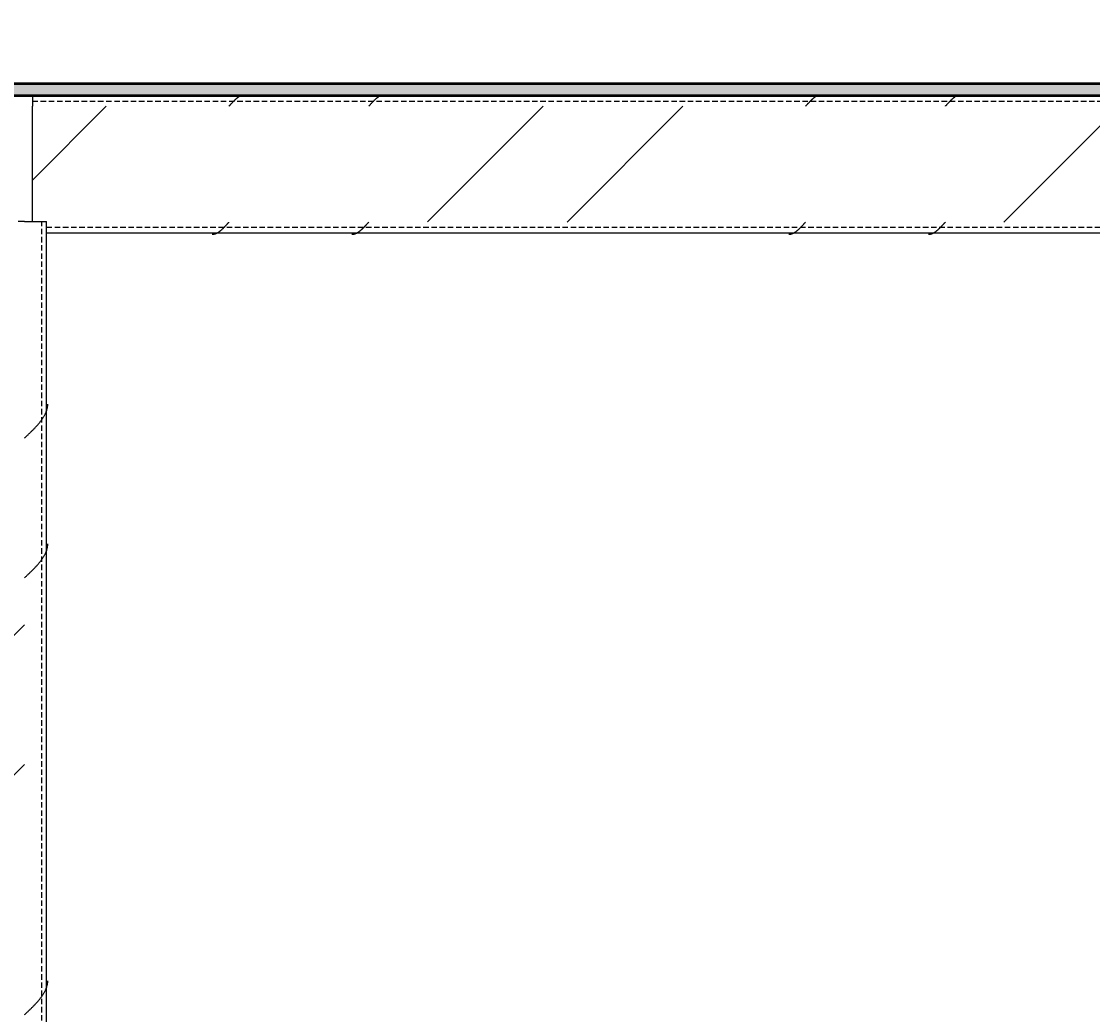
# Model space of a CAD drawing. Header units: centimetres. Extents: x -336 to 16318, y -437 to 1921.
# Drawn here: x 1244.1 to 1337.6, y 306.7 to 393.3 of the extents above; entities that cross this region are included whole.
import ezdxf

# ---------------------------------------------------------------- set-up
doc = ezdxf.new("R2010")
doc.units = ezdxf.units.CM
doc.linetypes.add('Hidden', pattern=[0.714375, 0.47625, -0.238125])
for name, color, linetype, lineweight in [('A-ANNO-DIMS', 7, 'Continuous', 9), ('A-ANNO-DIMS-100', 7, 'Continuous', 9), ('A-FLOR', 7, 'Continuous', 9), ('S-BEAM', 7, 'Continuous', 9), ('S-COLS', 7, 'Continuous', 9)]:
    doc.layers.add(name, color=color, linetype=linetype, lineweight=lineweight)
doc.styles.add('Century Gothic_1', font='GOTHIC.TTF', dxfattribs={"height": 15})
doc.dimstyles.new('FCA_N_Cotas_E100', dxfattribs={"dimscale": 30.48, "dimtxt": 15.662524, "dimasz": 0.492126, "dimexe": 0.656168, "dimexo": 0.656168, "dimgap": 0.032808, "dimtad": 1, "dimlfac": 0.01, "dimrnd": 0.01, "dimzin": 0, "dimdsep": 46, "dimtxsty": 'Century Gothic_1', "dimblk1": 'OBLIQUE', "dimblk2": 'OBLIQUE', "dimsah": 1, "dimcen": 0.09, "dimdle": 0.656168, "dimazin": 2, "dimtfac": 1, "dimtdec": 4, "dimtix": 1, "dimtmove": 0, "dimatfit": 3, "dimfxl": 1, "dimtvp": 1, "dimtolj": 1, "dimtzin": 0, "dimarcsym": 2})
pattern_1 = [(45, (4582.815, 712), (-25.1447, 25.1447), []), (45, (4582.815, 750.1), (-25.1447, 25.1447), [])]

# ---------------------------------------------------------------- blocks, each defined once
blk = doc.blocks.new('FP_13-Section 6')
at = {"layer": 'S-COLS'}
blk.add_line((1246.336, 94), (1246.336, 375.859), dxfattribs=at)
at = {"layer": 'S-COLS', "color": 9, "true_color": 0xc0c0c0}
for p, q in [((1246.423, 359.653), (1246.431, 359.7)), ((1246.431, 359.7), (1246.437, 359.747)), ((1246.437, 359.747), (1246.443, 359.794)), ((1246.443, 359.794), (1246.447, 359.84)), ((1246.447, 359.84), (1246.45, 359.887)), ((1246.45, 359.887), (1246.452, 359.934)), ((1246.025, 358.718), (1246.055, 358.765)), ((1246.055, 358.765), (1246.084, 358.812)), ((1246.084, 358.812), (1246.112, 358.859)), ((1246.112, 358.859), (1246.139, 358.905)), ((1246.139, 358.905), (1246.165, 358.952)), ((1246.165, 358.952), (1246.19, 358.999)), ((1246.19, 358.999), (1246.214, 359.046)), ((1246.214, 359.046), (1246.237, 359.092)), ((1246.237, 359.092), (1246.259, 359.139)), ((1246.259, 359.139), (1246.279, 359.186)), ((1246.279, 359.186), (1246.299, 359.233)), ((1246.299, 359.233), (1246.317, 359.279)), ((1246.317, 359.279), (1246.334, 359.326)), ((1246.334, 359.326), (1246.351, 359.373)), ((1246.351, 359.373), (1246.366, 359.42)), ((1246.366, 359.42), (1246.379, 359.466)), ((1246.379, 359.466), (1246.392, 359.513)), ((1246.392, 359.513), (1246.403, 359.56)), ((1246.403, 359.56), (1246.414, 359.607)), ((1246.414, 359.607), (1246.423, 359.653)), ((1245.25, 357.783), (1245.295, 357.83)), ((1245.295, 357.83), (1245.34, 357.877)), ((1245.34, 357.877), (1245.384, 357.923)), ((1245.384, 357.923), (1245.428, 357.97)), ((1245.428, 357.97), (1245.47, 358.017)), ((1245.47, 358.017), (1245.513, 358.064)), ((1245.513, 358.064), (1245.554, 358.11)), ((1245.554, 358.11), (1245.595, 358.157)), ((1245.595, 358.157), (1245.635, 358.204)), ((1245.635, 358.204), (1245.675, 358.251)), ((1245.675, 358.251), (1245.714, 358.298)), ((1245.714, 358.298), (1245.752, 358.344)), ((1245.752, 358.344), (1245.789, 358.391)), ((1245.789, 358.391), (1245.825, 358.438)), ((1245.825, 358.438), (1245.861, 358.485)), ((1245.861, 358.485), (1245.895, 358.531)), ((1245.895, 358.531), (1245.929, 358.578)), ((1245.929, 358.578), (1245.962, 358.625)), ((1245.962, 358.625), (1245.994, 358.672)), ((1245.994, 358.672), (1246.025, 358.718)), ((1244.431, 356.988), (1244.481, 357.035)), ((1244.481, 357.035), (1244.53, 357.082)), ((1244.53, 357.082), (1244.58, 357.129)), ((1244.58, 357.129), (1244.629, 357.175)), ((1244.629, 357.175), (1244.679, 357.222)), ((1244.679, 357.222), (1244.728, 357.269)), ((1244.728, 357.269), (1244.777, 357.316)), ((1244.777, 357.316), (1244.826, 357.362)), ((1244.826, 357.362), (1244.874, 357.409)), ((1244.874, 357.409), (1244.922, 357.456)), ((1244.922, 357.456), (1244.97, 357.503)), ((1244.97, 357.503), (1245.018, 357.549)), ((1245.018, 357.549), (1245.065, 357.596)), ((1245.065, 357.596), (1245.112, 357.643)), ((1245.112, 357.643), (1245.159, 357.69)), ((1245.159, 357.69), (1245.205, 357.736)), ((1245.205, 357.736), (1245.25, 357.783)), ((1246.431, 347.511), (1246.437, 347.558)), ((1246.437, 347.558), (1246.443, 347.604)), ((1246.443, 347.604), (1246.447, 347.651)), ((1246.447, 347.651), (1246.45, 347.698)), ((1246.45, 347.698), (1246.452, 347.745)), ((1246.055, 346.576), (1246.084, 346.622)), ((1246.084, 346.622), (1246.112, 346.669)), ((1246.112, 346.669), (1246.139, 346.716)), ((1246.139, 346.716), (1246.165, 346.763)), ((1246.165, 346.763), (1246.19, 346.809)), ((1246.19, 346.809), (1246.214, 346.856)), ((1246.214, 346.856), (1246.237, 346.903)), ((1246.237, 346.903), (1246.259, 346.95)), ((1246.259, 346.95), (1246.279, 346.996)), ((1246.279, 346.996), (1246.299, 347.043)), ((1246.299, 347.043), (1246.317, 347.09)), ((1246.317, 347.09), (1246.334, 347.137)), ((1246.334, 347.137), (1246.351, 347.183)), ((1246.351, 347.183), (1246.366, 347.23)), ((1246.366, 347.23), (1246.379, 347.277)), ((1246.379, 347.277), (1246.392, 347.324)), ((1246.392, 347.324), (1246.403, 347.37)), ((1246.403, 347.37), (1246.414, 347.417)), ((1246.414, 347.417), (1246.423, 347.464)), ((1246.423, 347.464), (1246.431, 347.511)), ((1245.295, 345.641), (1245.34, 345.687)), ((1245.34, 345.687), (1245.384, 345.734)), ((1245.384, 345.734), (1245.428, 345.781)), ((1245.428, 345.781), (1245.47, 345.828)), ((1245.47, 345.828), (1245.513, 345.874)), ((1245.513, 345.874), (1245.554, 345.921)), ((1245.554, 345.921), (1245.595, 345.968)), ((1245.595, 345.968), (1245.635, 346.015)), ((1245.635, 346.015), (1245.675, 346.061)), ((1245.675, 346.061), (1245.714, 346.108)), ((1245.714, 346.108), (1245.752, 346.155)), ((1245.752, 346.155), (1245.789, 346.202)), ((1245.789, 346.202), (1245.825, 346.248)), ((1245.825, 346.248), (1245.861, 346.295)), ((1245.861, 346.295), (1245.895, 346.342)), ((1245.895, 346.342), (1245.929, 346.389)), ((1245.929, 346.389), (1245.962, 346.435)), ((1245.962, 346.435), (1245.994, 346.482)), ((1245.994, 346.482), (1246.025, 346.529)), ((1246.025, 346.529), (1246.055, 346.576)), ((1244.431, 344.799), (1244.481, 344.846)), ((1244.481, 344.846), (1244.53, 344.892)), ((1244.53, 344.892), (1244.58, 344.939)), ((1244.58, 344.939), (1244.629, 344.986)), ((1244.629, 344.986), (1244.679, 345.033)), ((1244.679, 345.033), (1244.728, 345.079)), ((1244.728, 345.079), (1244.777, 345.126)), ((1244.777, 345.126), (1244.826, 345.173)), ((1244.826, 345.173), (1244.874, 345.22)), ((1244.874, 345.22), (1244.922, 345.266)), ((1244.922, 345.266), (1244.97, 345.313)), ((1244.97, 345.313), (1245.018, 345.36)), ((1245.018, 345.36), (1245.065, 345.407)), ((1245.065, 345.407), (1245.112, 345.453)), ((1245.112, 345.453), (1245.159, 345.5)), ((1245.159, 345.5), (1245.205, 345.547)), ((1245.205, 345.547), (1245.25, 345.594)), ((1245.25, 345.594), (1245.295, 345.641)), ((1246.392, 309.224), (1246.403, 309.27)), ((1246.403, 309.27), (1246.414, 309.317)), ((1246.414, 309.317), (1246.423, 309.364)), ((1246.423, 309.364), (1246.431, 309.411)), ((1246.431, 309.411), (1246.437, 309.458)), ((1246.437, 309.458), (1246.443, 309.504)), ((1246.443, 309.504), (1246.447, 309.551)), ((1246.447, 309.551), (1246.45, 309.598)), ((1246.45, 309.598), (1246.452, 309.645)), ((1245.929, 308.289), (1245.962, 308.335)), ((1245.962, 308.335), (1245.994, 308.382)), ((1245.994, 308.382), (1246.025, 308.429)), ((1246.025, 308.429), (1246.055, 308.476)), ((1246.055, 308.476), (1246.084, 308.522)), ((1246.084, 308.522), (1246.112, 308.569)), ((1246.112, 308.569), (1246.139, 308.616)), ((1246.139, 308.616), (1246.165, 308.663)), ((1246.165, 308.663), (1246.19, 308.709)), ((1246.19, 308.709), (1246.214, 308.756)), ((1246.214, 308.756), (1246.237, 308.803)), ((1246.237, 308.803), (1246.259, 308.85)), ((1246.259, 308.85), (1246.279, 308.896)), ((1246.279, 308.896), (1246.299, 308.943)), ((1246.299, 308.943), (1246.317, 308.99)), ((1246.317, 308.99), (1246.334, 309.037)), ((1246.334, 309.037), (1246.351, 309.083)), ((1246.351, 309.083), (1246.366, 309.13)), ((1246.366, 309.13), (1246.379, 309.177)), ((1246.379, 309.177), (1246.392, 309.224)), ((1245.112, 307.353), (1245.159, 307.4)), ((1245.159, 307.4), (1245.205, 307.447)), ((1245.205, 307.447), (1245.25, 307.494)), ((1245.25, 307.494), (1245.295, 307.541)), ((1245.295, 307.541), (1245.34, 307.587)), ((1245.34, 307.587), (1245.384, 307.634)), ((1245.384, 307.634), (1245.428, 307.681)), ((1245.428, 307.681), (1245.47, 307.728)), ((1245.47, 307.728), (1245.513, 307.774)), ((1245.513, 307.774), (1245.554, 307.821)), ((1245.554, 307.821), (1245.595, 307.868)), ((1245.595, 307.868), (1245.635, 307.915)), ((1245.635, 307.915), (1245.675, 307.961)), ((1245.675, 307.961), (1245.714, 308.008)), ((1245.714, 308.008), (1245.752, 308.055)), ((1245.752, 308.055), (1245.789, 308.102)), ((1245.789, 308.102), (1245.825, 308.148)), ((1245.825, 308.148), (1245.861, 308.195)), ((1245.861, 308.195), (1245.895, 308.242)), ((1245.895, 308.242), (1245.929, 308.289)), ((1244.431, 306.699), (1244.481, 306.746)), ((1244.481, 306.746), (1244.53, 306.792)), ((1244.53, 306.792), (1244.58, 306.839)), ((1244.58, 306.839), (1244.629, 306.886)), ((1244.629, 306.886), (1244.679, 306.933)), ((1244.679, 306.933), (1244.728, 306.979)), ((1244.728, 306.979), (1244.777, 307.026)), ((1244.777, 307.026), (1244.826, 307.073)), ((1244.826, 307.073), (1244.874, 307.12)), ((1244.874, 307.12), (1244.922, 307.166)), ((1244.922, 307.166), (1244.97, 307.213)), ((1244.97, 307.213), (1245.018, 307.26)), ((1245.018, 307.26), (1245.065, 307.307)), ((1245.065, 307.307), (1245.112, 307.353))]:
    blk.add_line(p, q, dxfattribs=at)
blk = doc.blocks.new('HSS Rectangular-Column - 100 x 100 mm-V12-Section 6')
at = {"layer": 'S-COLS', "true_color": 0xc0c0c0}
h = blk.add_hatch(dxfattribs=at)
h.set_pattern_fill('FP_3', color=9, style=0, pattern_type=2)
h.set_pattern_definition(pattern_1)
h.paths.add_polyline_path([(1244.431, 94), (1244.431, 375.859), (1243.866, 375.809), (1243.772, 375.397), (1243.508, 375.066), (1243.007, 374.869), (1242.413, 374.859), (1239.403, 374.953), (1239.073, 375.217), (1238.889, 375.597), (1238.848, 375.859), (1238.241, 375.809), (1238.241, 94)])
h.paths.add_polyline_path([(1242.413, 375.359), (1242.916, 375.509), (1243.158, 375.717), (1243.158, 375.859), (1239.485, 375.859), (1239.816, 375.509), (1240.106, 375.383), (1240.318, 375.359)])
at = {"layer": 'S-COLS'}
for q in [(1243.866, 375.859), (1246.336, 375.859)]:
    blk.add_line((1244.431, 375.859), q, dxfattribs=at)
at = {"layer": 'S-COLS', "linetype": 'Hidden'}
blk.add_line((1245.936, 94), (1245.936, 375.859), dxfattribs=at)
at = {"layer": 'S-COLS'}
blk.add_blockref('FP_13-Section 6', (0, 0), dxfattribs=at)
blk = doc.blocks.new('FP_23-Section 6')
at = {"layer": 'S-BEAM', "color": 9, "true_color": 0xc0c0c0}
for p, q in [((1263.138, 386.765), (1263.161, 386.781)), ((1263.161, 386.781), (1263.184, 386.796)), ((1263.184, 386.796), (1263.208, 386.81)), ((1263.208, 386.81), (1263.231, 386.824)), ((1263.231, 386.824), (1263.254, 386.837)), ((1263.254, 386.837), (1263.278, 386.849)), ((1263.278, 386.849), (1263.301, 386.861)), ((1275.327, 386.765), (1275.35, 386.781)), ((1275.35, 386.781), (1275.374, 386.796)), ((1275.374, 386.796), (1275.397, 386.81)), ((1275.397, 386.81), (1275.42, 386.824)), ((1275.42, 386.824), (1275.444, 386.837)), ((1275.444, 386.837), (1275.467, 386.849)), ((1275.467, 386.849), (1275.49, 386.861)), ((1313.427, 386.765), (1313.45, 386.781)), ((1313.45, 386.781), (1313.474, 386.796)), ((1313.474, 386.796), (1313.497, 386.81)), ((1313.497, 386.81), (1313.52, 386.824)), ((1313.52, 386.824), (1313.544, 386.837)), ((1313.544, 386.837), (1313.567, 386.849)), ((1313.567, 386.849), (1313.59, 386.861)), ((1325.617, 386.765), (1325.64, 386.781)), ((1325.64, 386.781), (1325.663, 386.796)), ((1325.663, 386.796), (1325.687, 386.81)), ((1325.687, 386.81), (1325.71, 386.824)), ((1325.71, 386.824), (1325.733, 386.837)), ((1325.733, 386.837), (1325.757, 386.849)), ((1325.757, 386.849), (1325.78, 386.861)), ((1262.252, 385.909), (1262.275, 385.935)), ((1262.275, 385.935), (1262.298, 385.961)), ((1262.298, 385.961), (1262.322, 385.987)), ((1262.322, 385.987), (1262.345, 386.013)), ((1262.345, 386.013), (1262.368, 386.039)), ((1262.368, 386.039), (1262.392, 386.065)), ((1262.392, 386.065), (1262.415, 386.091)), ((1262.415, 386.091), (1262.438, 386.117)), ((1262.438, 386.117), (1262.462, 386.142)), ((1262.462, 386.142), (1262.485, 386.168)), ((1262.485, 386.168), (1262.508, 386.193)), ((1262.508, 386.193), (1262.532, 386.218)), ((1262.532, 386.218), (1262.555, 386.243)), ((1262.555, 386.243), (1262.578, 386.268)), ((1262.578, 386.268), (1262.601, 386.293)), ((1262.601, 386.293), (1262.625, 386.317)), ((1262.625, 386.317), (1262.648, 386.341)), ((1262.648, 386.341), (1262.671, 386.365)), ((1262.671, 386.365), (1262.695, 386.388)), ((1262.695, 386.388), (1262.718, 386.412)), ((1262.718, 386.412), (1262.741, 386.434)), ((1262.741, 386.434), (1262.765, 386.457)), ((1262.765, 386.457), (1262.788, 386.479)), ((1262.788, 386.479), (1262.811, 386.501)), ((1262.811, 386.501), (1262.835, 386.523)), ((1262.835, 386.523), (1262.858, 386.544)), ((1262.858, 386.544), (1262.881, 386.565)), ((1262.881, 386.565), (1262.905, 386.585)), ((1262.905, 386.585), (1262.928, 386.605)), ((1262.928, 386.605), (1262.951, 386.625)), ((1262.951, 386.625), (1262.975, 386.644)), ((1262.975, 386.644), (1262.998, 386.663)), ((1262.998, 386.663), (1263.021, 386.681)), ((1263.021, 386.681), (1263.044, 386.699)), ((1263.044, 386.699), (1263.068, 386.716)), ((1263.068, 386.716), (1263.091, 386.733)), ((1263.091, 386.733), (1263.114, 386.75)), ((1263.114, 386.75), (1263.138, 386.765)), ((1274.441, 385.909), (1274.464, 385.935)), ((1274.464, 385.935), (1274.488, 385.961)), ((1274.488, 385.961), (1274.511, 385.987)), ((1274.511, 385.987), (1274.534, 386.013)), ((1274.534, 386.013), (1274.558, 386.039)), ((1274.558, 386.039), (1274.581, 386.065)), ((1274.581, 386.065), (1274.604, 386.091)), ((1274.604, 386.091), (1274.628, 386.117)), ((1274.628, 386.117), (1274.651, 386.142)), ((1274.651, 386.142), (1274.674, 386.168)), ((1274.674, 386.168), (1274.698, 386.193)), ((1274.698, 386.193), (1274.721, 386.218)), ((1274.721, 386.218), (1274.744, 386.243)), ((1274.744, 386.243), (1274.768, 386.268)), ((1274.768, 386.268), (1274.791, 386.293)), ((1274.791, 386.293), (1274.814, 386.317)), ((1274.814, 386.317), (1274.838, 386.341)), ((1274.838, 386.341), (1274.861, 386.365)), ((1274.861, 386.365), (1274.884, 386.388)), ((1274.884, 386.388), (1274.907, 386.412)), ((1274.907, 386.412), (1274.931, 386.434)), ((1274.931, 386.434), (1274.954, 386.457)), ((1274.954, 386.457), (1274.977, 386.479)), ((1274.977, 386.479), (1275.001, 386.501)), ((1275.001, 386.501), (1275.024, 386.523)), ((1275.024, 386.523), (1275.047, 386.544)), ((1275.047, 386.544), (1275.071, 386.565)), ((1275.071, 386.565), (1275.094, 386.585)), ((1275.094, 386.585), (1275.117, 386.605)), ((1275.117, 386.605), (1275.141, 386.625)), ((1275.141, 386.625), (1275.164, 386.644)), ((1275.164, 386.644), (1275.187, 386.663)), ((1275.187, 386.663), (1275.211, 386.681)), ((1275.211, 386.681), (1275.234, 386.699)), ((1275.234, 386.699), (1275.257, 386.716)), ((1275.257, 386.716), (1275.281, 386.733)), ((1275.281, 386.733), (1275.304, 386.75)), ((1275.304, 386.75), (1275.327, 386.765)), ((1312.541, 385.909), (1312.564, 385.935)), ((1312.564, 385.935), (1312.588, 385.961)), ((1312.588, 385.961), (1312.611, 385.987)), ((1312.611, 385.987), (1312.634, 386.013)), ((1312.634, 386.013), (1312.658, 386.039)), ((1312.658, 386.039), (1312.681, 386.065)), ((1312.681, 386.065), (1312.704, 386.091)), ((1312.704, 386.091), (1312.728, 386.117)), ((1312.728, 386.117), (1312.751, 386.142)), ((1312.751, 386.142), (1312.774, 386.168)), ((1312.774, 386.168), (1312.798, 386.193)), ((1312.798, 386.193), (1312.821, 386.218)), ((1312.821, 386.218), (1312.844, 386.243)), ((1312.844, 386.243), (1312.868, 386.268)), ((1312.868, 386.268), (1312.891, 386.293)), ((1312.891, 386.293), (1312.914, 386.317)), ((1312.914, 386.317), (1312.938, 386.341)), ((1312.938, 386.341), (1312.961, 386.365)), ((1312.961, 386.365), (1312.984, 386.388)), ((1312.984, 386.388), (1313.007, 386.412)), ((1313.007, 386.412), (1313.031, 386.434)), ((1313.031, 386.434), (1313.054, 386.457)), ((1313.054, 386.457), (1313.077, 386.479)), ((1313.077, 386.479), (1313.101, 386.501)), ((1313.101, 386.501), (1313.124, 386.523)), ((1313.124, 386.523), (1313.147, 386.544)), ((1313.147, 386.544), (1313.171, 386.565)), ((1313.171, 386.565), (1313.194, 386.585)), ((1313.194, 386.585), (1313.217, 386.605)), ((1313.217, 386.605), (1313.241, 386.625)), ((1313.241, 386.625), (1313.264, 386.644)), ((1313.264, 386.644), (1313.287, 386.663)), ((1313.287, 386.663), (1313.311, 386.681)), ((1313.311, 386.681), (1313.334, 386.699)), ((1313.334, 386.699), (1313.357, 386.716)), ((1313.357, 386.716), (1313.381, 386.733)), ((1313.381, 386.733), (1313.404, 386.75)), ((1313.404, 386.75), (1313.427, 386.765)), ((1324.731, 385.909), (1324.754, 385.935)), ((1324.754, 385.935), (1324.777, 385.961)), ((1324.777, 385.961), (1324.801, 385.987)), ((1324.801, 385.987), (1324.824, 386.013)), ((1324.824, 386.013), (1324.847, 386.039)), ((1324.847, 386.039), (1324.87, 386.065)), ((1324.87, 386.065), (1324.894, 386.091)), ((1324.894, 386.091), (1324.917, 386.117)), ((1324.917, 386.117), (1324.94, 386.142)), ((1324.94, 386.142), (1324.964, 386.168)), ((1324.964, 386.168), (1324.987, 386.193)), ((1324.987, 386.193), (1325.01, 386.218)), ((1325.01, 386.218), (1325.034, 386.243)), ((1325.034, 386.243), (1325.057, 386.268)), ((1325.057, 386.268), (1325.08, 386.293)), ((1325.08, 386.293), (1325.104, 386.317)), ((1325.104, 386.317), (1325.127, 386.341)), ((1325.127, 386.341), (1325.15, 386.365)), ((1325.15, 386.365), (1325.174, 386.388)), ((1325.174, 386.388), (1325.197, 386.412)), ((1325.197, 386.412), (1325.22, 386.434)), ((1325.22, 386.434), (1325.244, 386.457)), ((1325.244, 386.457), (1325.267, 386.479)), ((1325.267, 386.479), (1325.29, 386.501)), ((1325.29, 386.501), (1325.314, 386.523)), ((1325.314, 386.523), (1325.337, 386.544)), ((1325.337, 386.544), (1325.36, 386.565)), ((1325.36, 386.565), (1325.383, 386.585)), ((1325.383, 386.585), (1325.407, 386.605)), ((1325.407, 386.605), (1325.43, 386.625)), ((1325.43, 386.625), (1325.453, 386.644)), ((1325.453, 386.644), (1325.477, 386.663)), ((1325.477, 386.663), (1325.5, 386.681)), ((1325.5, 386.681), (1325.523, 386.699)), ((1325.523, 386.699), (1325.547, 386.716)), ((1325.547, 386.716), (1325.57, 386.733)), ((1325.57, 386.733), (1325.593, 386.75)), ((1325.593, 386.75), (1325.617, 386.765))]:
    blk.add_line(p, q, dxfattribs=at)
blk = doc.blocks.new('FP_24-Section 6')
at = {"layer": 'S-BEAM', "color": 9, "true_color": 0xc0c0c0}
for p, q in [((1262.018, 375.55), (1262.041, 375.575)), ((1262.041, 375.575), (1262.064, 375.601)), ((1262.064, 375.601), (1262.088, 375.627)), ((1262.088, 375.627), (1262.111, 375.652)), ((1262.111, 375.652), (1262.134, 375.678)), ((1262.134, 375.678), (1262.157, 375.704)), ((1262.157, 375.704), (1262.181, 375.73)), ((1262.181, 375.73), (1262.204, 375.756)), ((1262.204, 375.756), (1262.227, 375.783)), ((1262.227, 375.783), (1262.251, 375.809)), ((1274.207, 375.55), (1274.23, 375.575)), ((1274.23, 375.575), (1274.254, 375.601)), ((1274.254, 375.601), (1274.277, 375.627)), ((1274.277, 375.627), (1274.3, 375.652)), ((1274.3, 375.652), (1274.324, 375.678)), ((1274.324, 375.678), (1274.347, 375.704)), ((1274.347, 375.704), (1274.37, 375.73)), ((1274.37, 375.73), (1274.394, 375.756)), ((1274.394, 375.756), (1274.417, 375.783)), ((1274.417, 375.783), (1274.44, 375.809)), ((1312.307, 375.55), (1312.33, 375.575)), ((1312.33, 375.575), (1312.354, 375.601)), ((1312.354, 375.601), (1312.377, 375.627)), ((1312.377, 375.627), (1312.4, 375.652)), ((1312.4, 375.652), (1312.424, 375.678)), ((1312.424, 375.678), (1312.447, 375.704)), ((1312.447, 375.704), (1312.47, 375.73)), ((1312.47, 375.73), (1312.494, 375.756)), ((1312.494, 375.756), (1312.517, 375.783)), ((1312.517, 375.783), (1312.54, 375.809)), ((1324.496, 375.55), (1324.52, 375.575)), ((1324.52, 375.575), (1324.543, 375.601)), ((1324.543, 375.601), (1324.566, 375.627)), ((1324.566, 375.627), (1324.59, 375.652)), ((1324.59, 375.652), (1324.613, 375.678)), ((1324.613, 375.678), (1324.636, 375.704)), ((1324.636, 375.704), (1324.66, 375.73)), ((1324.66, 375.73), (1324.683, 375.756)), ((1324.683, 375.756), (1324.706, 375.783)), ((1324.706, 375.783), (1324.73, 375.809)), ((1260.782, 374.743), (1260.805, 374.744)), ((1260.805, 374.744), (1260.828, 374.745)), ((1260.828, 374.745), (1260.852, 374.748)), ((1260.852, 374.748), (1260.875, 374.75)), ((1260.875, 374.75), (1260.898, 374.754)), ((1260.898, 374.754), (1260.922, 374.758)), ((1260.922, 374.758), (1260.945, 374.763)), ((1260.945, 374.763), (1260.968, 374.768)), ((1260.968, 374.768), (1260.992, 374.774)), ((1260.992, 374.774), (1261.015, 374.781)), ((1261.015, 374.781), (1261.038, 374.788)), ((1261.038, 374.788), (1261.062, 374.796)), ((1261.062, 374.796), (1261.085, 374.805)), ((1261.085, 374.805), (1261.108, 374.814)), ((1261.108, 374.814), (1261.132, 374.824)), ((1261.132, 374.824), (1261.155, 374.834)), ((1261.155, 374.834), (1261.178, 374.845)), ((1261.178, 374.845), (1261.202, 374.856)), ((1261.202, 374.856), (1261.225, 374.868)), ((1261.225, 374.868), (1261.248, 374.881)), ((1261.248, 374.881), (1261.271, 374.894)), ((1261.271, 374.894), (1261.295, 374.908)), ((1261.295, 374.908), (1261.318, 374.922)), ((1261.318, 374.922), (1261.341, 374.937)), ((1261.341, 374.937), (1261.365, 374.952)), ((1261.365, 374.952), (1261.388, 374.968)), ((1261.388, 374.968), (1261.411, 374.984)), ((1261.411, 374.984), (1261.435, 375.001)), ((1261.435, 375.001), (1261.458, 375.019)), ((1261.458, 375.019), (1261.481, 375.036)), ((1261.481, 375.036), (1261.505, 375.055)), ((1261.505, 375.055), (1261.528, 375.073)), ((1261.528, 375.073), (1261.551, 375.093)), ((1261.551, 375.093), (1261.575, 375.112)), ((1261.575, 375.112), (1261.598, 375.132)), ((1261.598, 375.132), (1261.621, 375.153)), ((1261.621, 375.153), (1261.645, 375.174)), ((1261.645, 375.174), (1261.668, 375.195)), ((1261.668, 375.195), (1261.691, 375.216)), ((1261.691, 375.216), (1261.714, 375.238)), ((1261.714, 375.238), (1261.738, 375.261)), ((1261.738, 375.261), (1261.761, 375.283)), ((1261.761, 375.283), (1261.784, 375.306)), ((1261.784, 375.306), (1261.808, 375.329)), ((1261.808, 375.329), (1261.831, 375.353)), ((1261.831, 375.353), (1261.854, 375.377)), ((1261.854, 375.377), (1261.878, 375.401)), ((1261.878, 375.401), (1261.901, 375.425)), ((1261.901, 375.425), (1261.924, 375.45)), ((1261.924, 375.45), (1261.948, 375.474)), ((1261.948, 375.474), (1261.971, 375.499)), ((1261.971, 375.499), (1261.994, 375.524)), ((1261.994, 375.524), (1262.018, 375.55)), ((1272.971, 374.743), (1272.995, 374.744)), ((1272.995, 374.744), (1273.018, 374.745)), ((1273.018, 374.745), (1273.041, 374.748)), ((1273.041, 374.748), (1273.065, 374.75)), ((1273.065, 374.75), (1273.088, 374.754)), ((1273.088, 374.754), (1273.111, 374.758)), ((1273.111, 374.758), (1273.134, 374.763)), ((1273.134, 374.763), (1273.158, 374.768)), ((1273.158, 374.768), (1273.181, 374.774)), ((1273.181, 374.774), (1273.204, 374.781)), ((1273.204, 374.781), (1273.228, 374.788)), ((1273.228, 374.788), (1273.251, 374.796)), ((1273.251, 374.796), (1273.274, 374.805)), ((1273.274, 374.805), (1273.298, 374.814)), ((1273.298, 374.814), (1273.321, 374.824)), ((1273.321, 374.824), (1273.344, 374.834)), ((1273.344, 374.834), (1273.368, 374.845)), ((1273.368, 374.845), (1273.391, 374.856)), ((1273.391, 374.856), (1273.414, 374.868)), ((1273.414, 374.868), (1273.438, 374.881)), ((1273.438, 374.881), (1273.461, 374.894)), ((1273.461, 374.894), (1273.484, 374.908)), ((1273.484, 374.908), (1273.508, 374.922)), ((1273.508, 374.922), (1273.531, 374.937)), ((1273.531, 374.937), (1273.554, 374.952)), ((1273.554, 374.952), (1273.577, 374.968)), ((1273.577, 374.968), (1273.601, 374.984)), ((1273.601, 374.984), (1273.624, 375.001)), ((1273.624, 375.001), (1273.647, 375.019)), ((1273.647, 375.019), (1273.671, 375.036)), ((1273.671, 375.036), (1273.694, 375.055)), ((1273.694, 375.055), (1273.717, 375.073)), ((1273.717, 375.073), (1273.741, 375.093)), ((1273.741, 375.093), (1273.764, 375.112)), ((1273.764, 375.112), (1273.787, 375.132)), ((1273.787, 375.132), (1273.811, 375.153)), ((1273.811, 375.153), (1273.834, 375.174)), ((1273.834, 375.174), (1273.857, 375.195)), ((1273.857, 375.195), (1273.881, 375.216)), ((1273.881, 375.216), (1273.904, 375.238)), ((1273.904, 375.238), (1273.927, 375.261)), ((1273.927, 375.261), (1273.951, 375.283)), ((1273.951, 375.283), (1273.974, 375.306)), ((1273.974, 375.306), (1273.997, 375.329)), ((1273.997, 375.329), (1274.02, 375.353)), ((1274.02, 375.353), (1274.044, 375.377)), ((1274.044, 375.377), (1274.067, 375.401)), ((1274.067, 375.401), (1274.09, 375.425)), ((1274.09, 375.425), (1274.114, 375.45)), ((1274.114, 375.45), (1274.137, 375.474)), ((1274.137, 375.474), (1274.16, 375.499)), ((1274.16, 375.499), (1274.184, 375.524)), ((1274.184, 375.524), (1274.207, 375.55)), ((1311.071, 374.743), (1311.095, 374.744)), ((1311.095, 374.744), (1311.118, 374.745)), ((1311.118, 374.745), (1311.141, 374.748)), ((1311.141, 374.748), (1311.165, 374.75)), ((1311.165, 374.75), (1311.188, 374.754)), ((1311.188, 374.754), (1311.211, 374.758)), ((1311.211, 374.758), (1311.234, 374.763)), ((1311.234, 374.763), (1311.258, 374.768)), ((1311.258, 374.768), (1311.281, 374.774)), ((1311.281, 374.774), (1311.304, 374.781)), ((1311.304, 374.781), (1311.328, 374.788)), ((1311.328, 374.788), (1311.351, 374.796)), ((1311.351, 374.796), (1311.374, 374.805)), ((1311.374, 374.805), (1311.398, 374.814)), ((1311.398, 374.814), (1311.421, 374.824)), ((1311.421, 374.824), (1311.444, 374.834)), ((1311.444, 374.834), (1311.468, 374.845)), ((1311.468, 374.845), (1311.491, 374.856)), ((1311.491, 374.856), (1311.514, 374.868)), ((1311.514, 374.868), (1311.538, 374.881)), ((1311.538, 374.881), (1311.561, 374.894)), ((1311.561, 374.894), (1311.584, 374.908)), ((1311.584, 374.908), (1311.608, 374.922)), ((1311.608, 374.922), (1311.631, 374.937)), ((1311.631, 374.937), (1311.654, 374.952)), ((1311.654, 374.952), (1311.677, 374.968)), ((1311.677, 374.968), (1311.701, 374.984)), ((1311.701, 374.984), (1311.724, 375.001)), ((1311.724, 375.001), (1311.747, 375.019)), ((1311.747, 375.019), (1311.771, 375.036)), ((1311.771, 375.036), (1311.794, 375.055)), ((1311.794, 375.055), (1311.817, 375.073)), ((1311.817, 375.073), (1311.841, 375.093)), ((1311.841, 375.093), (1311.864, 375.112)), ((1311.864, 375.112), (1311.887, 375.132)), ((1311.887, 375.132), (1311.911, 375.153)), ((1311.911, 375.153), (1311.934, 375.174)), ((1311.934, 375.174), (1311.957, 375.195)), ((1311.957, 375.195), (1311.981, 375.216)), ((1311.981, 375.216), (1312.004, 375.238)), ((1312.004, 375.238), (1312.027, 375.261)), ((1312.027, 375.261), (1312.051, 375.283)), ((1312.051, 375.283), (1312.074, 375.306)), ((1312.074, 375.306), (1312.097, 375.329)), ((1312.097, 375.329), (1312.12, 375.353)), ((1312.12, 375.353), (1312.144, 375.377)), ((1312.144, 375.377), (1312.167, 375.401)), ((1312.167, 375.401), (1312.19, 375.425)), ((1312.19, 375.425), (1312.214, 375.45)), ((1312.214, 375.45), (1312.237, 375.474)), ((1312.237, 375.474), (1312.26, 375.499)), ((1312.26, 375.499), (1312.284, 375.524)), ((1312.284, 375.524), (1312.307, 375.55)), ((1323.261, 374.743), (1323.284, 374.744)), ((1323.284, 374.744), (1323.307, 374.745)), ((1323.307, 374.745), (1323.331, 374.748)), ((1323.331, 374.748), (1323.354, 374.75)), ((1323.354, 374.75), (1323.377, 374.754)), ((1323.377, 374.754), (1323.401, 374.758)), ((1323.401, 374.758), (1323.424, 374.763)), ((1323.424, 374.763), (1323.447, 374.768)), ((1323.447, 374.768), (1323.471, 374.774)), ((1323.471, 374.774), (1323.494, 374.781)), ((1323.494, 374.781), (1323.517, 374.788)), ((1323.517, 374.788), (1323.54, 374.796)), ((1323.54, 374.796), (1323.564, 374.805)), ((1323.564, 374.805), (1323.587, 374.814)), ((1323.587, 374.814), (1323.61, 374.824)), ((1323.61, 374.824), (1323.634, 374.834)), ((1323.634, 374.834), (1323.657, 374.845)), ((1323.657, 374.845), (1323.68, 374.856)), ((1323.68, 374.856), (1323.704, 374.868)), ((1323.704, 374.868), (1323.727, 374.881)), ((1323.727, 374.881), (1323.75, 374.894)), ((1323.75, 374.894), (1323.774, 374.908)), ((1323.774, 374.908), (1323.797, 374.922)), ((1323.797, 374.922), (1323.82, 374.937)), ((1323.82, 374.937), (1323.844, 374.952)), ((1323.844, 374.952), (1323.867, 374.968)), ((1323.867, 374.968), (1323.89, 374.984)), ((1323.89, 374.984), (1323.914, 375.001)), ((1323.914, 375.001), (1323.937, 375.019)), ((1323.937, 375.019), (1323.96, 375.036)), ((1323.96, 375.036), (1323.983, 375.055)), ((1323.983, 375.055), (1324.007, 375.073)), ((1324.007, 375.073), (1324.03, 375.093)), ((1324.03, 375.093), (1324.053, 375.112)), ((1324.053, 375.112), (1324.077, 375.132)), ((1324.077, 375.132), (1324.1, 375.153)), ((1324.1, 375.153), (1324.123, 375.174)), ((1324.123, 375.174), (1324.147, 375.195)), ((1324.147, 375.195), (1324.17, 375.216)), ((1324.17, 375.216), (1324.193, 375.238)), ((1324.193, 375.238), (1324.217, 375.261)), ((1324.217, 375.261), (1324.24, 375.283)), ((1324.24, 375.283), (1324.263, 375.306)), ((1324.263, 375.306), (1324.287, 375.329)), ((1324.287, 375.329), (1324.31, 375.353)), ((1324.31, 375.353), (1324.333, 375.377)), ((1324.333, 375.377), (1324.357, 375.401)), ((1324.357, 375.401), (1324.38, 375.425)), ((1324.38, 375.425), (1324.403, 375.45)), ((1324.403, 375.45), (1324.427, 375.474)), ((1324.427, 375.474), (1324.45, 375.499)), ((1324.45, 375.499), (1324.473, 375.524)), ((1324.473, 375.524), (1324.496, 375.55))]:
    blk.add_line(p, q, dxfattribs=at)
at = {"layer": 'S-BEAM'}
blk.add_line((1246.336, 374.859), (1433.211, 374.859), dxfattribs=at)
blk = doc.blocks.new('HSS Rectangular - 50 x 120-1656451-Section 6')
at = {"layer": 'S-BEAM', "true_color": 0xc0c0c0}
h = blk.add_hatch(dxfattribs=at)
h.set_pattern_fill('FP_3', color=9, style=0, pattern_type=2)
h.set_pattern_definition(pattern_1)
h.paths.add_polyline_path([(1389.478, 375.809), (1434.441, 375.859), (1434.441, 385.909), (1245.112, 385.909), (1245.112, 375.859), (1291.51, 375.809)])
at = {"layer": 'S-BEAM'}
for p in [(1245.112, 386.859), (1245.112, 375.859)]:
    blk.add_line(p, (1245.112, 385.909), dxfattribs=at)
at = {"layer": 'S-BEAM', "linetype": 'Hidden'}
for p, q in [((1245.112, 386.359), (1434.441, 386.359)), ((1246.336, 375.359), (1433.211, 375.359))]:
    blk.add_line(p, q, dxfattribs=at)
at = {"layer": 'S-BEAM'}
for name in ['FP_23-Section 6', 'FP_24-Section 6']:
    blk.add_blockref(name, (0, 0), dxfattribs=at)
blk = doc.blocks.new('DIMBLOCK16-Section 6')
at = {"layer": 'A-ANNO-DIMS-100'}
for p, q in [((1088.083, 433.335), (1088.083, 453.335)), ((1241.336, 433.335), (1241.336, 453.335)), ((1068.083, 433.335), (1241.336, 433.335)), ((1088.083, 433.335), (1088.083, 395.859)), ((1241.336, 433.335), (1241.336, 395.859))]:
    blk.add_line(p, q, dxfattribs=at)
at = {"layer": 'A-ANNO-DIMS-100', "lineweight": 35}
for p, q in [((1088.083, 433.335), (1095.583, 440.835)), ((1241.336, 433.335), (1248.836, 440.835)), ((1088.083, 433.335), (1080.583, 425.835)), ((1241.336, 433.335), (1233.836, 425.835))]:
    blk.add_line(p, q, dxfattribs=at)
at = {"layer": 'A-ANNO-DIMS-100', "color": 0, "insert": (1144.324, 453.561), "char_height": 15, "width": 48.92674, "attachment_point": 1, "line_spacing_factor": 0.984502, "style": 'Century Gothic_1'}
blk.add_mtext('1.53', dxfattribs=at)
blk = doc.blocks.new('_Oblique')
at = {"color": 0, "linetype": 'ByBlock', "lineweight": -2}
blk.add_line((-0.5, -0.5), (0.5, 0.5), dxfattribs=at)
blk = doc.blocks.new('DIMBLOCK17-Section 6')
at = {"layer": 'A-ANNO-DIMS-100'}
for p, q in [((1241.336, 433.335), (1241.336, 453.335)), ((1438.211, 433.335), (1438.211, 453.335)), ((1241.336, 433.335), (1438.211, 433.335)), ((1241.336, 433.335), (1241.336, 395.859)), ((1438.211, 433.335), (1438.211, 395.859))]:
    blk.add_line(p, q, dxfattribs=at)
at = {"layer": 'A-ANNO-DIMS-100', "lineweight": 35}
for p, q in [((1241.336, 433.335), (1248.836, 440.835)), ((1438.211, 433.335), (1445.711, 440.835)), ((1241.336, 433.335), (1233.836, 425.835)), ((1438.211, 433.335), (1430.711, 425.835))]:
    blk.add_line(p, q, dxfattribs=at)
at = {"layer": 'A-ANNO-DIMS-100', "color": 0, "insert": (1319.387, 453.561), "char_height": 15, "width": 48.92674, "attachment_point": 1, "line_spacing_factor": 0.984502, "style": 'Century Gothic_1'}
blk.add_mtext('1.97', dxfattribs=at)
blk = doc.blocks.new('DIMBLOCK22-Section 6')
at = {"layer": 'A-ANNO-DIMS-100'}
for p, q in [((1088.083, 484.181), (1088.083, 504.181)), ((2153.067, 484.181), (2153.067, 504.181)), ((1068.083, 484.181), (2173.067, 484.181)), ((1088.083, 484.181), (1088.083, 395.859)), ((2153.067, 484.181), (2153.067, 395.859))]:
    blk.add_line(p, q, dxfattribs=at)
at = {"layer": 'A-ANNO-DIMS-100', "lineweight": 35}
for p, q in [((1088.083, 484.181), (1095.583, 491.681)), ((2153.067, 484.181), (2160.567, 491.681)), ((1088.083, 484.181), (1080.583, 476.681)), ((2153.067, 484.181), (2145.567, 476.681))]:
    blk.add_line(p, q, dxfattribs=at)
at = {"layer": 'A-ANNO-DIMS-100', "color": 0, "insert": (1594.346, 504.408), "char_height": 15, "width": 62.94843, "attachment_point": 1, "line_spacing_factor": 0.984502, "style": 'Century Gothic_1'}
blk.add_mtext('10.65', dxfattribs=at)

msp = doc.modelspace()

# ---------------------------------------------------------------- hatches: boundary and pattern name
at = {"layer": 'A-FLOR', "true_color": 0x9a9a9a}
h = msp.add_hatch(color=253, dxfattribs=at)
h.paths.add_polyline_path([(2271.196, 386.859), (2377.111, 386.859), (2377.111, 387.859), (1076.949, 387.859), (1076.949, 386.859), (2173.228, 386.859)])
h.paths.add_polyline_path([(307.087, 386.859), (383.087, 386.859), (383.087, 387.859), (307.087, 387.859)])

# ---------------------------------------------------------------- linework, layer by layer
at = {"layer": 'A-FLOR', "lineweight": 35}
for p, q in [((2377.111, 387.859), (1076.949, 387.859)), ((1076.949, 386.859), (2377.111, 386.859))]:
    msp.add_line(p, q, dxfattribs=at)

# ---------------------------------------------------------------- block references
at = {"layer": 'S-BEAM'}
msp.add_blockref('HSS Rectangular - 50 x 120-1656451-Section 6', (0, 0), dxfattribs=at)
at = {"layer": 'S-COLS'}
msp.add_blockref('HSS Rectangular-Column - 100 x 100 mm-V12-Section 6', (0, 0), dxfattribs=at)

# ---------------------------------------------------------------- dimensions: what is measured, and where the dimension line sits
at = {"layer": 'A-ANNO-DIMS'}
for base, p1, p2, override, picture, middle in [((2153.067, 484.181), (1088.083, 375.859), (2153.067, 375.859), {"dimpost": '<>', "dimfxl": 1064.983207}, 'DIMBLOCK22-Section 6', (1620.575, 493.059)), ((1241.336, 433.335), (1088.083, 375.859), (1241.336, 375.859), {"dimpost": '<>', "dimfxl": 153.252785}, 'DIMBLOCK16-Section 6', (1164.71, 442.212)), ((1438.211, 433.335), (1241.336, 375.859), (1438.211, 375.859), {"dimpost": '<>', "dimfxl": 196.874395}, 'DIMBLOCK17-Section 6', (1339.773, 442.212))]:
    dim = msp.add_linear_dim(base=base, p1=p1, p2=p2, dimstyle='FCA_N_Cotas_E100', override=override, dxfattribs=at)
    dim.commit()
    dim.dimension.update_dxf_attribs({"geometry": picture, "text_midpoint": middle})

doc.saveas('drawing.dxf')
